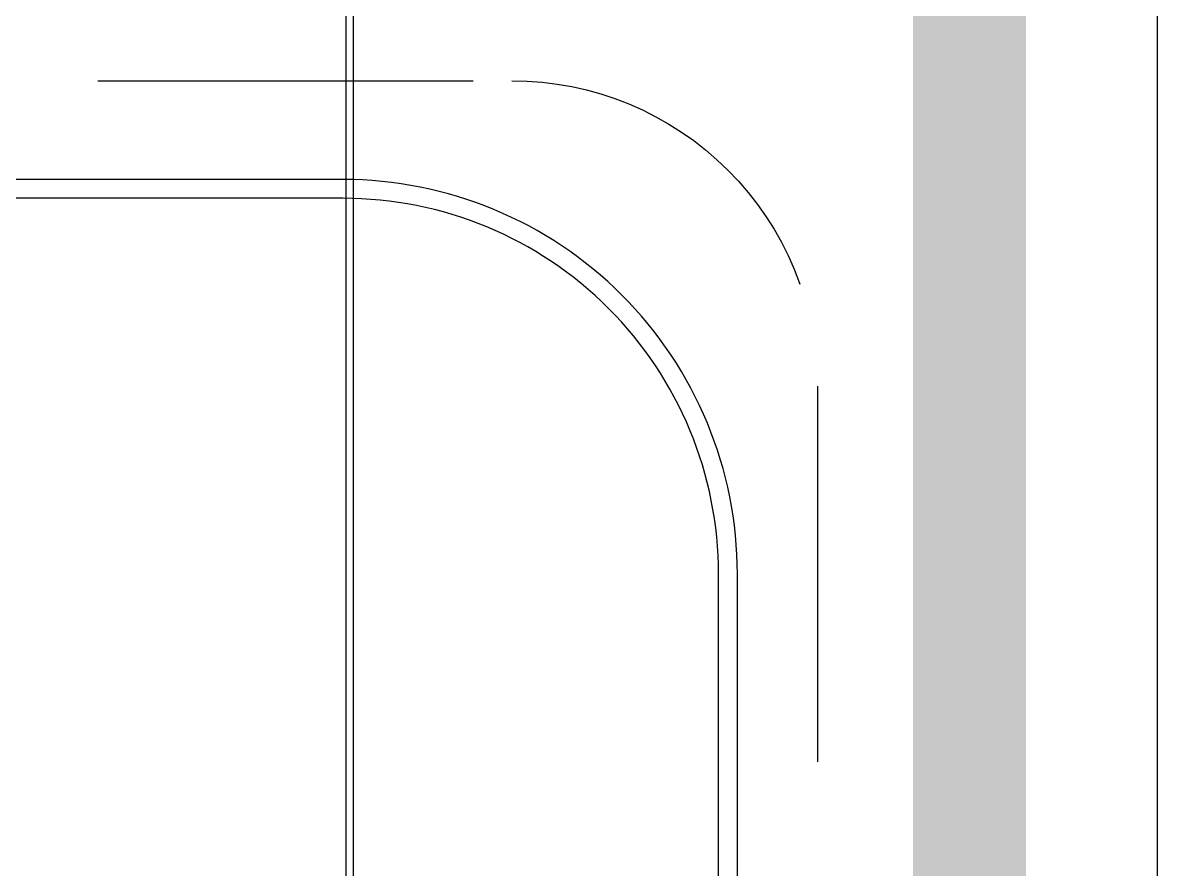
# Model space of a CAD drawing. Header units: metres. Extents: x 116 to 542, y -164 to 56.
# Drawn here: x 497.2766 to 497.5787, y -86.063 to -85.8377 of the extents above; entities that cross this region are included whole.
import ezdxf

# ---------------------------------------------------------------- set-up
doc = ezdxf.new("R2010")
doc.units = ezdxf.units.M
doc.linetypes.add('AR-169$0$HIDDEN2', pattern=[0.1875, 0.125, -0.0625])
for name, color, linetype in [('A-PISO', 30, 'Continuous'), ('A-ZOCLO', 30, 'Continuous'), ('AR-169$0$A-MUEBLES FIJOS', 8, 'Continuous')]:
    doc.layers.add(name, color=color, linetype=linetype)

# ---------------------------------------------------------------- blocks, each defined once
blk = doc.blocks.new('AR-169$0$503-3D')
at = {"color": 8, "linetype": 'AR-169$0$HIDDEN2', "ltscale": 0.5}
blk.add_lwpolyline([(32.6, 49.24), (5.026, 49.24), (0.461, 54.63), (-32.6, 54.63), (-40.73, 46.5), (-40.73, 10.08, 0.414214), (-32.6, 1.95), (32.6, 1.95, 0.414214), (40.73, 10.08), (40.73, 41.11, 0.414214)], format="xyb", close=True, dxfattribs=at)
at = {"color": 0}
for points in [[(-25.6, 52.5), (-10.05, 52.5, -0.246241), (0.231, 47.11), (15.18, 47.11), (27.6, 47.11, -0.414214), (38.1, 36.61), (38.1, 14.58, -0.414214), (27.6, 4.08), (-10.05, 4.08), (-25.6, 4.08, -0.414214), (-38.1, 16.58), (-38.1, 40, -0.414214)], [(15.18, 46.61), (27.6, 46.61, -0.414214), (37.6, 36.61), (37.6, 14.58, -0.414214), (27.6, 4.58), (15.18, 4.58, -0.414214), (5.18, 14.58), (5.18, 36.61, -0.414214)]]:
    blk.add_lwpolyline(points, format="xyb", close=True, dxfattribs=at)
blk = doc.blocks.new('AR-169$0$503')
at = {"color": 0, "xscale": -0.01, "yscale": 0.01, "zscale": 0.01}
blk.add_blockref('AR-169$0$503-3D', (0.03565, -0.3), dxfattribs=at)

msp = doc.modelspace()

# ---------------------------------------------------------------- linework, layer by layer
msp.add_circle((496.55286, -118.43884), 45.31759)
at = {"layer": 'A-PISO'}
for points in [[(496.76266, -85.54442), (497.36266, -85.54442), (497.36266, -86.73842), (496.76266, -86.73842)], [(497.36466, -85.54442), (497.57866, -85.54442), (497.57866, -86.73842), (497.36466, -86.73842)]]:
    msp.add_lwpolyline(points, close=True, dxfattribs=at)
at = {"layer": 'A-ZOCLO', "const_width": 0.03}
msp.add_lwpolyline([(496.50866, -83.31042), (497.52866, -83.31042), (497.52866, -85.41042), (497.52866, -86.91042), (497.52866, -87.81042), (496.70866, -87.81042), (496.70866, -87.92847)], dxfattribs=at)

# ---------------------------------------------------------------- block references
at = {"layer": 'AR-169$0$A-MUEBLES FIJOS', "rotation": 270}
msp.add_blockref('AR-169$0$503', (497.29576, -86.22477), dxfattribs=at)

doc.saveas('drawing.dxf')
